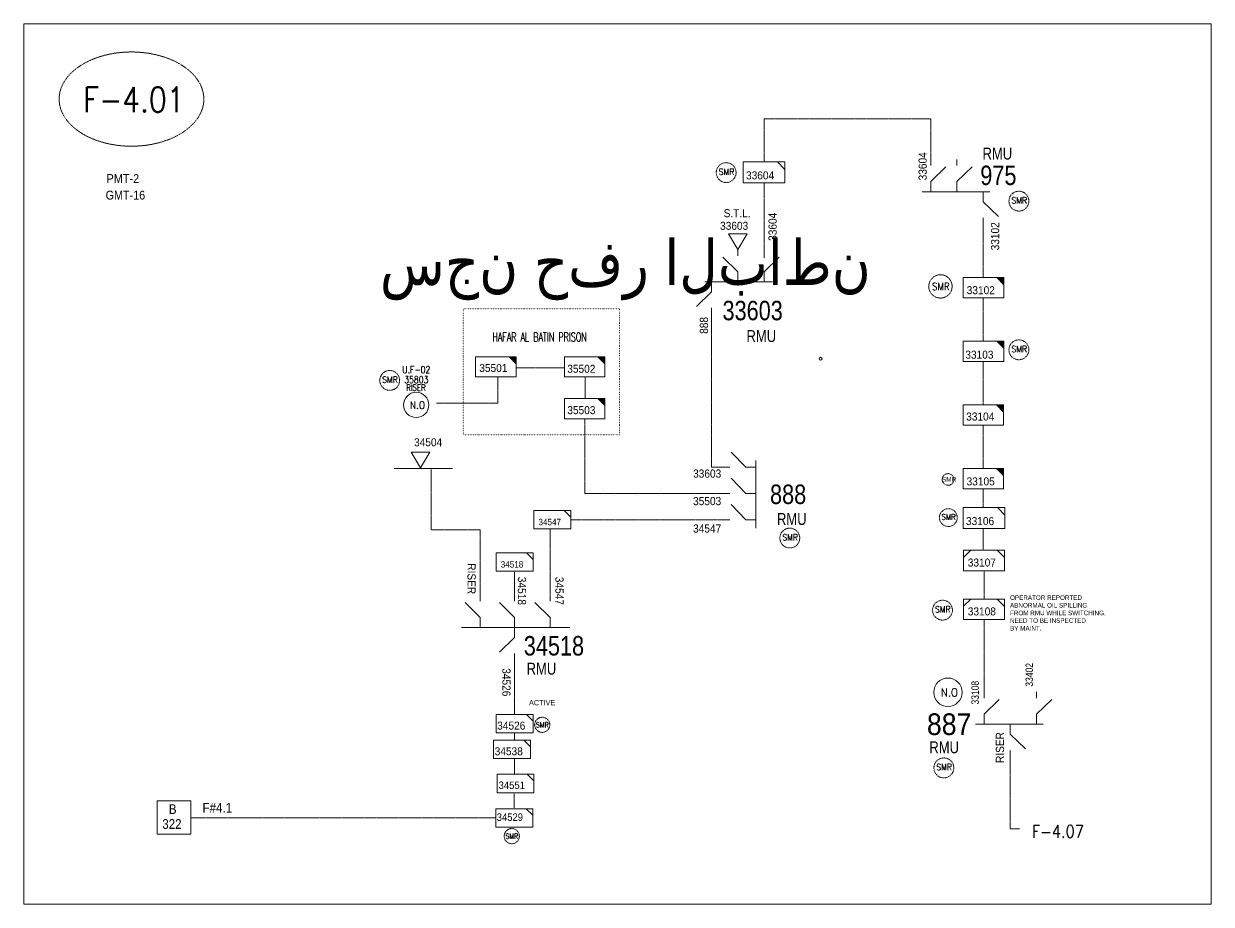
# Model space of a CAD drawing. Header units: metres. Extents: x 65984 to 144644, y -19036 to 23726.
# Drawn here: x 108227 to 109997, y 14888 to 16201 of the extents above; entities that cross this region are included whole.
import ezdxf
from ezdxf.enums import TextEntityAlignment as Align

# ---------------------------------------------------------------- set-up
doc = ezdxf.new("R2010")
doc.units = ezdxf.units.M
doc.header["$MEASUREMENT"] = 0
for name, pattern in [('DGN Style 1', [0.6, 0, -0.6]), ('DGN Style 3', [0.013877, 0, -0.013877]), ('DGN Style 4', [1.6, 0.8, -0.4, 0, -0.4])]:
    doc.linetypes.add(name, pattern=pattern)
doc.layers.get('0').update_dxf_attribs({"color": 95, "lineweight": 40})
for name, color, linetype, lineweight in [('d_eos', 111, 'Continuous', 40), ('d_eos no', 121, 'Continuous', 40), ('d_oh branch', 94, 'Continuous', 40), ('d_switch', 95, 'Continuous', 40), ('d_tf', 1, 'Continuous', 40), ('d_tf no', 6, 'Continuous', 40), ('d_ug cable', 95, 'Continuous', 40), ('d_unit sub', 7, 'Continuous', 40), ('d_village name', 7, 'Continuous', 40), ('EARTH FAULT INDICATOR', 95, 'Continuous', 40), ('fedr no', 95, 'Continuous', 40), ('GRID STATION  04', 7, 'Continuous', 40), ('O H MAIN FEEDER', 4, 'Continuous', 100), ('SW N O', 114, 'Continuous', 30)]:
    doc.layers.add(name, color=color, linetype=linetype, lineweight=lineweight)
doc.styles.add('NASKHF', font='naskhf.shx', dxfattribs={"height": 8})
doc.styles.add('Style-Arial', font='arial.ttf')
doc.styles.add('Style-ENGINEERING', font='ENGINEERING.shx')
doc.styles.add('Style-msdefault', font='msdefault.shx')
doc.styles.add('Style-simplex', font='simplex.shx')
doc.styles.add('Style-STANDARD', font='STANDARD.shx')

# ---------------------------------------------------------------- blocks, each defined once
blk = doc.blocks.new('SS')
at = {"color": 0, "linetype": 'ByBlock', "lineweight": -2, "flags": 128}
blk.add_lwpolyline([(6.95, 4.25), (10.45, 4.25), (10.45, 0.75)], close=True, dxfattribs=at)
at = {"color": 0, "linetype": 'ByBlock', "lineweight": -2, "extrusion": (0, 0, -1)}
blk.add_solid([(-6.95, 4.25), (-10.45, 4.25), (-10.45, 0.75)], dxfattribs=at)
at = {"color": 0, "linetype": 'ByBlock', "lineweight": -2}
blk.add_3dface([(-9.55, 4.25), (10.45, 4.25), (10.45, -5.75), (-9.55, -5.75)], dxfattribs=at)
blk = doc.blocks.new('TF_8')
at = {"color": 0, "linetype": 'ByBlock', "lineweight": -2}
blk.add_line((6.3, 4.95), (9.9, 1.35), dxfattribs=at)
blk.add_3dface([(-10.1, 4.95), (9.9, 4.95), (9.9, -5.05), (-10.1, -5.05)], dxfattribs=at)
blk = doc.blocks.new('*U3002')
at = {"layer": 'd_unit sub', "color": 3, "linetype": 'Continuous', "lineweight": 13, "flags": 128}
blk.add_lwpolyline([(20, 10), (20, 2.8), (12.8, 10)], close=True, dxfattribs=at)
at = {"layer": 'd_unit sub', "color": 3, "linetype": 'Continuous', "lineweight": 13, "xscale": 2, "yscale": 2}
blk.add_blockref('TF_8', (0.2, 0.1), dxfattribs=at)
blk = doc.blocks.new('*U3003')
at = {"layer": 'd_unit sub', "color": 2, "linetype": 'Continuous', "lineweight": 13, "flags": 128}
blk.add_lwpolyline([(20, 10), (20, 2.8), (12.8, 10)], close=True, dxfattribs=at)
at = {"layer": 'd_unit sub', "color": 2, "linetype": 'Continuous', "lineweight": 13, "xscale": 2, "yscale": 2}
blk.add_blockref('TF_8', (0.2, 0.1), dxfattribs=at)
blk = doc.blocks.new('*U3004')
at = {"layer": 'd_unit sub', "color": 2, "linetype": 'Continuous', "lineweight": 13, "flags": 128}
blk.add_lwpolyline([(20, 10), (20, 2.8), (12.8, 10)], close=True, dxfattribs=at)
at = {"layer": 'd_unit sub', "color": 2, "linetype": 'Continuous', "lineweight": 13, "xscale": 2, "yscale": 2}
blk.add_blockref('TF_8', (0.2, 0.1), dxfattribs=at)
blk = doc.blocks.new('TRA1_1160')
at = {"layer": 'd_tf', "color": 3, "linetype": 'Continuous', "lineweight": 13, "ltscale": 0.001376, "extrusion": (0, 0, -1), "flags": 128}
blk.add_lwpolyline([(-10.1, -17), (-0.1, 0), (9.9, -17)], close=True, dxfattribs=at)
blk = doc.blocks.new('TRA1_1159')
at = {"layer": 'd_tf', "color": 3, "linetype": 'Continuous', "lineweight": 13, "ltscale": 0.001376, "xscale": 1.000046566207833, "yscale": 1.000046566207833, "zscale": 1.000046566207833, "rotation": 180}
blk.add_blockref('TRA1_1160', (0, 0), dxfattribs=at)
blk = doc.blocks.new('TRA1_1162')
at = {"layer": 'd_tf', "color": 3, "linetype": 'Continuous', "lineweight": 13, "ltscale": 0.001376, "flags": 128}
blk.add_lwpolyline([(10, -17), (0, 0), (-10, -17)], close=True, dxfattribs=at)
blk = doc.blocks.new('TRA1_1161')
at = {"layer": 'd_tf', "color": 3, "linetype": 'Continuous', "lineweight": 13, "ltscale": 0.001376, "xscale": 1.000046566088346, "yscale": 1.000046566088346, "zscale": 1.000046566088346, "rotation": 180.0000042736749}
blk.add_blockref('TRA1_1162', (0, 0), dxfattribs=at)
blk = doc.blocks.new('*U2543')
at = {"layer": 'd_unit sub', "color": 2, "linetype": 'Continuous', "lineweight": 13, "flags": 128}
for points in [[(-9.48, 1.38), (-6.07, 4.73), (-9.48, 4.73)], [(9.49, 1.32), (6.02, 4.73), (9.5, 4.73)]]:
    blk.add_lwpolyline(points, close=True, dxfattribs=at)
at = {"layer": 'd_unit sub', "color": 2, "linetype": 'Continuous', "lineweight": 13, "xscale": 0.94866334575076, "yscale": 0.94866334575076, "zscale": 0.4267622666565712, "rotation": 359.9999999999999}
blk.add_blockref('TF_8', (0.1, 0.04), dxfattribs=at)
blk = doc.blocks.new('*U3009')
at = {"layer": 'd_unit sub', "color": 3, "linetype": 'Continuous', "lineweight": 13, "flags": 128}
for points in [[(-9.48, 1.38), (-6.07, 4.73), (-9.48, 4.73)], [(9.49, 1.32), (6.02, 4.73), (9.5, 4.73)]]:
    blk.add_lwpolyline(points, close=True, dxfattribs=at)
at = {"layer": 'd_unit sub', "color": 3, "linetype": 'Continuous', "lineweight": 13, "xscale": 0.9486633457507602, "yscale": 0.9486633457507602, "zscale": 0.4267622666565714, "rotation": 359.9999999999999}
blk.add_blockref('TF_8', (0.1, 0.04), dxfattribs=at)
blk = doc.blocks.new('*U3815')
at = {"layer": 'd_unit sub', "color": 3, "linetype": 'Continuous', "lineweight": 13, "flags": 128}
blk.add_lwpolyline([(20, 10), (20, 2.8), (12.8, 10)], close=True, dxfattribs=at)
at = {"layer": 'd_unit sub', "color": 3, "linetype": 'Continuous', "lineweight": 13, "xscale": 2, "yscale": 2, "zscale": 0.90478123256955}
blk.add_blockref('TF_8', (0.2, 0.1), dxfattribs=at)
blk = doc.blocks.new('*U1430')
at = {"layer": 'SW N O', "color": 3, "lineweight": 13}
blk.add_circle((0, 0), 16.8, dxfattribs=at)
at = {"layer": 'SW N O', "color": 3, "lineweight": 13, "style": 'Style-STANDARD'}
blk.add_text('N.O', height=9.6, dxfattribs=at).set_placement((1.7, -0.2), align=Align.MIDDLE_CENTER)

msp = doc.modelspace()

# ---------------------------------------------------------------- linework, layer by layer
at = {"layer": 'd_eos', "color": 2, "linetype": 'Continuous', "lineweight": 13, "ltscale": 2.058563}
for p, q in [((109579.1, 15989.6), (109579.1, 15998.7)), ((109618.2, 15989.6), (109618.2, 15998.7)), ((109579.1, 15965.6), (109601.7, 15987.5)), ((109618.2, 15965.6), (109640.8, 15987.5)), ((109579.1, 15950.6), (109579.1, 15965.6)), ((109618.2, 15950.6), (109618.2, 15965.6)), ((109667.3, 15950.6), (109566.6, 15950.6)), ((109657.4, 15950.6), (109657.4, 15935.6)), ((109657.4, 15935.6), (109680, 15913.7)), ((109303.5, 15539.7), (109281.6, 15562.3)), ((109318.5, 15549.6), (109318.5, 15448.9)), ((109279.5, 15539.8), (109270.4, 15539.8)), ((109318.5, 15539.7), (109303.5, 15539.7)), ((109303.5, 15500.6), (109281.6, 15523.2)), ((109279.5, 15500.6), (109270.4, 15500.6)), ((109318.5, 15500.6), (109303.5, 15500.6)), ((109303.5, 15461.4), (109281.6, 15484)), ((109279.5, 15461.4), (109270.4, 15461.4)), ((109318.5, 15461.4), (109303.5, 15461.4)), ((109658.6, 15195.5), (109658.6, 15204.7)), ((109737, 15195.5), (109737, 15204.6)), ((109658.6, 15171.5), (109681.2, 15193.5)), ((109737, 15171.5), (109759.5, 15193.4)), ((109658.6, 15156.5), (109658.6, 15171.5)), ((109737, 15156.5), (109737, 15171.5)), ((109746.8, 15156.5), (109646.1, 15156.5)), ((109697.8, 15156.5), (109697.8, 15141.6)), ((109697.8, 15141.6), (109720.4, 15119.6)), ((109697.8, 15117.5), (109697.8, 15108.4))]:
    msp.add_line(p, q, dxfattribs=at)
at = {"layer": 'd_eos', "color": 7, "linetype": 'Continuous', "lineweight": 13, "ltscale": 2.058563}
for p, q in [((109657.4, 15911.6), (109657.4, 15902.5)), ((109291.5, 15831.1), (109268.9, 15853.1)), ((109291.5, 15855.1), (109291.5, 15864.3)), ((109330.6, 15855.2), (109330.6, 15864.3)), ((109330.6, 15831.1), (109353.2, 15853.1)), ((109242.4, 15816.2), (109343.1, 15816.2)), ((109252.3, 15816.2), (109252.3, 15801.2)), ((109291.5, 15816.1), (109291.5, 15831.1)), ((109330.6, 15816.2), (109330.6, 15831.1)), ((109252.3, 15801.2), (109229.7, 15779.3)), ((109252.3, 15777.2), (109252.3, 15768.1)), ((108907.4, 15315.9), (108884.8, 15337.8)), ((108907.4, 15339.9), (108907.4, 15349)), ((108958.5, 15315.9), (108935.9, 15337.8)), ((108958.5, 15339.9), (108958.5, 15349)), ((109011.6, 15315.9), (108989, 15337.8)), ((109011.6, 15339.9), (109011.6, 15349)), ((109041.1, 15300.9), (108879.2, 15300.9)), ((108907.4, 15300.9), (108907.4, 15315.9)), ((108958.5, 15300.9), (108958.5, 15315.9)), ((108958.5, 15300.9), (108958.5, 15285.9)), ((109011.6, 15300.9), (109011.6, 15315.9)), ((108958.5, 15285.9), (108935.9, 15264)), ((108958.5, 15261.9), (108958.5, 15252.8))]:
    msp.add_line(p, q, dxfattribs=at)
at = {"layer": 'd_oh branch', "color": 3, "linetype": 'Continuous', "lineweight": 13}
msp.add_line((108778.8, 15537.8), (108865.9, 15537.8), dxfattribs=at)
at = {"layer": 'd_ug cable', "color": 3, "linetype": 'DGN Style 3', "lineweight": 13}
for p, q in [((109657.4, 15823.4), (109657.4, 15902.5)), ((109657.4, 15727.8), (109657.4, 15792.3)), ((109657.4, 15632.6), (109657.4, 15697.5)), ((108960.8, 15688), (109033, 15688)), ((109064, 15642.2), (109064, 15674.3)), ((108842.3, 15635.2), (108933.4, 15635.2)), ((109657.4, 15537.8), (109657.4, 15602.3)), ((109657.4, 15479.6), (109657.4, 15507.6)), ((109011.6, 15349), (109011.6, 15447.7)), ((109657.4, 15416), (109657.4, 15448.5)), ((108958.5, 15349), (108958.5, 15384.6)), ((109658.6, 15343.2), (109658.6, 15385.4)), ((108958.5, 15143.6), (108958.5, 15132.8)), ((108958.5, 15105.3), (108958.5, 15081.8)), ((108958.1, 15052.9), (108958.1, 15031.7))]:
    msp.add_line(p, q, dxfattribs=at)
at = {"layer": 'd_ug cable', "color": 251, "linetype": 'DGN Style 3', "lineweight": 13}
msp.add_line((108933.4, 15674), (108933.4, 15635.2), dxfattribs=at)
at = {"layer": 'd_ug cable', "color": 3, "linetype": 'DGN Style 3', "lineweight": 13, "flags": 128}
for points in [[(109579.1, 15994.8), (109579.1, 16059.3), (109330.6, 16059.3), (109330.6, 15995)], [(109330.6, 15963.9), (109330.6, 15851.5)], [(109252.3, 15768.1), (109252.3, 15539.8), (109270.4, 15539.8)], [(109270.4, 15500.6), (109063.2, 15500.6), (109063.2, 15612)], [(108834.4, 15537.8), (108834.4, 15446.3), (108907.4, 15446.3), (108907.4, 15349)], [(109042.3, 15461.4), (109270.4, 15461.4)], [(109658.6, 15204.7), (109658.6, 15312.6)], [(108958.5, 15252.8), (108958.5, 15171.1)], [(108930.7, 15016.8), (108930.7, 15016.8), (108475.7, 15016.8)]]:
    msp.add_lwpolyline(points, dxfattribs=at)
at = {"layer": 'd_ug cable', "color": 194, "linetype": 'DGN Style 3', "lineweight": 13, "flags": 128}
msp.add_lwpolyline([(109711.9, 15000.3), (109697.8, 15000.3), (109697.8, 15108.4)], dxfattribs=at)
at = {"layer": 'd_ug cable', "color": 2, "linetype": 'DGN Style 4', "lineweight": 13}
for centre, radius in [((109274.1, 15979.1), 14.8), ((109710.6, 15936.5), 14.8), ((109710.6, 15714.8), 14.8), ((108772.3, 15669.2), 14.8), ((109605.4, 15464.6), 13.3), ((109369, 15434.1), 14.8), ((109596.7, 15326.6), 14.8), ((108999.8, 15155.6), 11.3), ((109598.7, 15091.4), 14.8), ((108954.4, 14989.6), 11.3)]:
    msp.add_circle(centre, radius, dxfattribs=at)
at = {"layer": 'd_ug cable', "color": 2, "linetype": 'DGN Style 3', "lineweight": 13}
for centre, radius in [((109593.6, 15809.4), 17.4), ((109605, 15521.5), 8.7)]:
    msp.add_circle(centre, radius, dxfattribs=at)
at = {"layer": 'EARTH FAULT INDICATOR', "color": 2, "linetype": 'DGN Style 1', "lineweight": 13, "flags": 128}
msp.add_lwpolyline([(108881.7, 15587.9), (108881.7, 15776.1), (109114.9, 15776.1), (109114.9, 15587.9)], close=True, dxfattribs=at)
at = {"layer": 'fedr no', "color": 82, "linetype": 'DGN Style 3', "lineweight": 13, "true_color": 0x1dc70e}
msp.add_ellipse((108387.3, 16088.7), major_axis=(107.9, 0), ratio=0.651175, dxfattribs=at)
at = {"layer": 'GRID STATION  04', "color": 234, "linetype": 'Continuous', "lineweight": 13, "ltscale": 1.702644, "flags": 128}
msp.add_lwpolyline([(108425.8, 14992.5), (108425.8, 15042.5), (108475.7, 15042.5), (108475.7, 14992.5)], close=True, dxfattribs=at)
at = {"layer": 'O H MAIN FEEDER', "color": 140, "lineweight": 13, "ltscale": 0.861012, "flags": 128}
msp.add_lwpolyline([(109997.4, 16201), (108226.6, 16201), (108226.6, 14888.1), (109997.4, 14888.1)], close=True, dxfattribs=at)
at = {"layer": 'O H MAIN FEEDER', "color": 251, "lineweight": 13, "ltscale": 1.606856}
msp.add_circle((109414.9, 15701.5), 2.2, dxfattribs=at)

# ---------------------------------------------------------------- block references
at = {"layer": 'd_tf', "color": 3, "linetype": 'Continuous', "lineweight": 13, "ltscale": 0.001376, "xscale": 1.376251489778778, "yscale": 1.376251489778778, "zscale": 1.376251489778778, "rotation": 359.9082192556203}
msp.add_blockref('TRA1_1161', (109291.5, 15864.3), dxfattribs=at)
at = {"layer": 'd_tf', "color": 3, "linetype": 'Continuous', "lineweight": 13, "ltscale": 0.001376, "extrusion": (0, 0, -1), "xscale": 1.376249724043475, "yscale": 1.376249724043475, "zscale": 1.376249724043475}
msp.add_blockref('TRA1_1159', (-108818.2, 15538.9), dxfattribs=at)
at = {"layer": 'd_unit sub', "color": 2, "linetype": 'Continuous', "lineweight": 13}
for name, p, xscale, yscale, zscale in [('TF_8', (109330.9, 15979.6), 3.109053353474906, 3.109053353474906, 1.376249724043475), ('SS', (109656.6, 15809.6), 3.022255672795179, 3.022255672795179, 1.51112783639759), ('SS', (109656.6, 15714.9), 3.022255672795179, 3.022255672795179, 1.51112783639759), ('SS', (109656.3, 15525), 3.022255672795179, 3.022255672795179, 1.51112783639759), ('TF_8', (109658.9, 15464.2), 3.109053353474906, 3.109053353474906, 1.376249724043475), ('*U2543', (109658.6, 15327.9), 3.224862719999999, 3.224862719999999, 3.224862719999999), ('*U3003', (108958.5, 15157.4), 1.376249724043475, 1.376249724043475, 1.376249724043475), ('*U3004', (108958.3, 15016.8), 1.376249724043475, 1.376249724043475, 1.376249724043475)]:
    msp.add_blockref(name, p, dxfattribs=dict(at, xscale=xscale, yscale=yscale, zscale=zscale))
at = {"layer": 'd_unit sub', "color": 3, "linetype": 'Continuous', "lineweight": 13}
for name, p, xscale, yscale, zscale in [('SS', (108929.3, 15691.7), 3.022255672795179, 3.022255672795179, 1.51112783639759), ('SS', (109061.8, 15691.7), 3.022255672795179, 3.022255672795179, 1.51112783639759), ('SS', (109061.8, 15629.4), 3.022255672795179, 3.022255672795179, 1.51112783639759), ('SS', (109656.3, 15619.7), 3.022255672795179, 3.022255672795179, 1.51112783639759), ('*U3002', (109014.8, 15461.4), 1.376249724043475, 1.376249724043475, 1.376249724043475), ('*U3002', (108958.5, 15398.3), 1.376249724043475, 1.376249724043475, 1.376249724043475), ('*U3009', (109658.6, 15400.8), 3.224862719999999, 3.224862719999999, 3.224862719999999), ('*U3002', (108954.8, 15119), 1.376249724043475, 1.376249724043475, 1.376249724043475), ('*U3815', (108959.8, 15068.1), 1.368977059925826, 1.368977059925826, 1.368977059925826)]:
    msp.add_blockref(name, p, dxfattribs=dict(at, xscale=xscale, yscale=yscale, zscale=zscale))
at = {"layer": 'SW N O', "color": 3, "lineweight": 13}
for p, xscale, yscale, zscale in [((108811.9, 15632.6), 1.12153912604528, 1.12153912604528, 1.12153912604528), ((109604.8, 15204.2), 1.261596843422864, 1.261596843422864, 1.261596843422864)]:
    msp.add_blockref('*U1430', p, dxfattribs=dict(at, xscale=xscale, yscale=yscale, zscale=zscale))

# ---------------------------------------------------------------- texts
at = {"layer": 'd_eos no', "color": 2, "linetype": 'Continuous', "lineweight": 13}
for s, height, style, width, p in [('RMU', 17.74, 'Style-msdefault', 0.818182, (109656.4, 16016.3)), ('975', 29.02, 'Style-msdefault', 0.833333, (109653, 15989.5)), ('سجن حفر الباطن', 68.31, 'Style-Arial', 0.88, (108757.8, 15879.9)), ('سجن حفر الباطن', 68.31, 'Style-Arial', 0.88, (108757.8, 15879.9)), ('888', 29.02, 'Style-msdefault', 0.833333, (109339.5, 15513.9)), ('RMU', 17.74, 'Style-msdefault', 0.818182, (109349.8, 15471.4))]:
    msp.add_text(s, height=height, dxfattribs=dict(at, style=style, width=width)).set_placement(p, align=Align.TOP_LEFT)
at = {"layer": 'd_eos no', "color": 7, "linetype": 'Continuous', "lineweight": 13}
for s, height, style, width, p in [('PMT-2', 13.18, 'Style-Arial', 0.88, (108350.1, 15976.8)), ('33603', 29.02, 'Style-msdefault', 0.833333, (109268.6, 15787.9)), ('RMU', 17.74, 'Style-msdefault', 0.818182, (109304.4, 15744.2)), ('34518', 29.02, 'Style-msdefault', 0.833333, (108972.3, 15288)), ('RMU', 17.74, 'Style-msdefault', 0.818182, (108976.5, 15248.2))]:
    msp.add_text(s, height=height, dxfattribs=dict(at, style=style, width=width)).set_placement(p, align=Align.TOP_LEFT)
at = {"layer": 'd_eos no', "color": 2, "linetype": 'Continuous', "lineweight": 13}
for s, height, style, width, p in [('887', 32.25, 'Style-Arial', 0.88, (109573.5, 15140.4)), ('RMU', 17.74, 'Style-msdefault', 0.818182, (109577.1, 15113.3))]:
    msp.add_text(s, height=height, dxfattribs=dict(at, style=style, width=width)).set_placement(p)
at = {"layer": 'd_eos no', "color": 7, "linetype": 'Continuous', "lineweight": 13, "insert": (108348.7, 15952), "char_height": 13.088, "attachment_point": 1, "style": 'NASKHF'}
msp.add_mtext('\\fArial|b0|i0|c178178|p39;\\H1x;\\W0.88;GMT-16\\P', dxfattribs=at)
at = {"layer": 'd_switch', "color": 7, "linetype": 'Continuous', "lineweight": 13, "style": 'Style-ENGINEERING', "width": 0.921053}
msp.add_text('33604', height=12.25, rotation=90.0075, dxfattribs=at).set_placement((109573.2, 15967.5))
for s, p in [('33604', (109337.2, 15919.2)), ('888', (109234.8, 15763.8))]:
    msp.add_text(s, height=12.25, rotation=90, dxfattribs=at).set_placement(p, align=Align.TOP_RIGHT)
msp.add_text('33102', height=12.25, rotation=90, dxfattribs=at).set_placement((109681.2, 15905.1), align=Align.RIGHT)
for s, p in [('33603', (109266.7, 15536.4)), ('35503', (109266.7, 15495.4)), ('34547', (109266.7, 15454.5))]:
    msp.add_text(s, height=12.25, dxfattribs=at).set_placement(p, align=Align.TOP_RIGHT)
for s, p in [('RISER', (108900.6, 15396.5)), ('34518', (108975.7, 15376.3)), ('34547', (109031.6, 15376.3)), ('34526', (108952.5, 15240))]:
    msp.add_text(s, height=12.25, rotation=270, dxfattribs=at).set_placement(p, align=Align.TOP_LEFT)
at = {"layer": 'd_switch', "color": 2, "linetype": 'Continuous', "lineweight": 13, "style": 'Style-ENGINEERING', "width": 0.857143}
for s, p in [('33402', (109720.5, 15212.6)), ('33108', (109639.8, 15185.9))]:
    msp.add_text(s, height=11.06, rotation=90, dxfattribs=at).set_placement(p, align=Align.TOP_LEFT)
at = {"layer": 'd_switch', "color": 2, "linetype": 'Continuous', "lineweight": 13, "style": 'Style-ENGINEERING', "width": 0.921053}
msp.add_text('RISER', height=12.25, rotation=89.9925, dxfattribs=at).set_placement((109676.2, 15144.8), align=Align.TOP_RIGHT)
at = {"layer": 'd_switch', "color": 2, "linetype": 'Continuous', "lineweight": 13, "insert": (109697.4, 15348.7), "char_height": 6.843, "attachment_point": 1, "style": 'NASKHF'}
msp.add_mtext('\\FENGINEERING;\\H1x;\\W0.857143;OPERATOR REPORTED \\PABNORMAL OIL SPILLING \\PFROM RMU WHILE SWITCHING.\\PNEED TO BE INSPECTED\\PBY MAINT.', dxfattribs=at)
at = {"layer": 'd_tf no', "color": 1, "linetype": 'Continuous', "lineweight": 13, "ltscale": 1.460156, "style": 'Style-simplex', "width": 0.909091}
for p in [(109274.6, 15980.3), (109711.1, 15937.7), (109711.1, 15716), (108772.8, 15670.4), (109369.5, 15435.3), (109597.2, 15327.8), (109599.2, 15092.6)]:
    msp.add_text('SMR', height=9.23, dxfattribs=at).set_placement(p, align=Align.MIDDLE_CENTER)
at = {"layer": 'd_tf no', "color": 2, "linetype": 'Continuous', "lineweight": 13, "style": 'Style-msdefault', "width": 0.945946}
for s, p in [('33604', (109303.7, 15980.9)), ('33102', (109632.8, 15809.7)), ('33103', (109630.7, 15713.5)), ('33105', (109632.6, 15524.6)), ('33106', (109631.7, 15465.4)), ('33108', (109634.4, 15330.7)), ('34526', (108932.6, 15160.4))]:
    msp.add_text(s, height=11.93, dxfattribs=at).set_placement(p, align=Align.TOP_LEFT)
at = {"layer": 'd_tf no', "color": 3, "linetype": 'Continuous', "lineweight": 13, "style": 'Style-msdefault', "width": 0.945946}
for s, height, p in [('S.T.L.', 11.93, (109270.3, 15924.5)), ('33603', 11.93, (109265, 15905.7)), ('35501', 11.93, (108905.9, 15693.7)), ('35502', 11.93, (109037.1, 15692.5)), ('35503', 11.93, (109037.2, 15630.8)), ('33104', 11.93, (109632, 15621.3)), ('34547', 9.56, (108994.2, 15462.8)), ('34518', 9.56, (108937.9, 15399.7)), ('33107', 11.93, (109634.4, 15403.6)), ('34538', 11.93, (108928.9, 15122.1)), ('34551', 11.19, (108934.7, 15071.1))]:
    msp.add_text(s, height=height, dxfattribs=at).set_placement(p, align=Align.TOP_LEFT)
msp.add_text('34504', height=11.93, dxfattribs=at).set_placement((108850.6, 15582.9), align=Align.TOP_RIGHT)
at = {"layer": 'd_tf no', "color": 1, "linetype": 'Continuous', "lineweight": 40, "style": 'Style-msdefault', "width": 0.945946}
msp.add_text('SMR', height=7.13, dxfattribs=at).set_placement((109595.7, 15525.2), align=Align.TOP_LEFT)
at = {"layer": 'd_tf no', "color": 1, "linetype": 'Continuous', "lineweight": 13, "ltscale": 1.314141, "style": 'Style-simplex', "width": 0.909091}
msp.add_text('SMR', height=8.31, dxfattribs=at).set_placement((109605.8, 15465.6), align=Align.MIDDLE_CENTER)
at = {"layer": 'd_tf no', "color": 1, "linetype": 'Continuous', "lineweight": 13, "ltscale": 1.254941, "style": 'Style-simplex', "width": 0.909091}
for p in [(108999.9, 15155.6), (108954.5, 14989.6)]:
    msp.add_text('SMR', height=7.5, dxfattribs=at).set_placement(p, align=Align.MIDDLE_CENTER)
at = {"layer": 'd_tf no', "color": 121, "linetype": 'Continuous', "lineweight": 13, "style": 'Style-msdefault', "width": 0.945946}
msp.add_text('34529', height=11.14, dxfattribs=at).set_placement((108931.9, 15023.5), align=Align.TOP_LEFT)
at = {"layer": 'd_tf no', "color": 1, "linetype": 'Continuous', "lineweight": 40, "ltscale": 0.9, "insert": (109594.2, 15809.2), "char_height": 11.363, "attachment_point": 5, "line_spacing_factor": 1.2, "style": 'Style-STANDARD'}
msp.add_mtext('\\H1x;\\W0.909091;SMR\\P', dxfattribs=at)
at = {"layer": 'd_tf no', "color": 121, "linetype": 'Continuous', "lineweight": 13, "insert": (108980.1, 15192.5), "char_height": 7.871, "attachment_point": 1, "style": 'NASKHF'}
msp.add_mtext('\\Fmsdefault;\\H1x;\\W0.945946;ACTIVE\\P', dxfattribs=at)
at = {"layer": 'd_village name', "color": 7, "linetype": 'Continuous', "lineweight": 13, "style": 'Style-STANDARD', "width": 0.718866}
msp.add_text('HAFAR AL BATIN PRISON', height=13.236, dxfattribs=at).set_placement((108995.8, 15733.9), align=Align.MIDDLE_CENTER)
at = {"layer": 'fedr no', "color": 6, "linetype": 'Continuous', "lineweight": 13, "style": 'Style-STANDARD', "width": 0.909091}
msp.add_text('F-4.01', height=37.33, dxfattribs=at).set_placement((108390.8, 16087.9), align=Align.MIDDLE_CENTER)
at = {"layer": 'fedr no', "color": 55, "linetype": 'Continuous', "lineweight": 13, "style": 'Style-STANDARD', "width": 0.909091}
for s, height, p in [('RISER', 9.15, (108811.5, 15658.4)), ('F-4.07', 19.14, (109768.7, 14996.6))]:
    msp.add_text(s, height=height, dxfattribs=at).set_placement(p, align=Align.MIDDLE_CENTER)
at = {"layer": 'fedr no', "color": 55, "linetype": 'Continuous', "lineweight": 13, "insert": (108812, 15685.2), "char_height": 10.167, "attachment_point": 5, "line_spacing_factor": 0.6, "style": 'Style-STANDARD'}
msp.add_mtext('\\H1x;\\W0.909091;U.F-02', dxfattribs=at)
at = {"layer": 'fedr no', "color": 2, "linetype": 'Continuous', "lineweight": 13, "insert": (108812, 15670.4), "char_height": 10.167, "attachment_point": 5, "line_spacing_factor": 0.6, "style": 'Style-STANDARD'}
msp.add_mtext('\\H1x;\\W0.909091;35803', dxfattribs=at)
at = {"layer": 'GRID STATION  04', "color": 234, "linetype": 'Continuous', "lineweight": 13, "style": 'Style-msdefault', "width": 0.888889}
for s, height, p in [('B', 14.5, (108443, 15037.2)), ('F#4.1', 14.51, (108493.2, 15039.2)), ('322', 14.51, (108433.2, 15015))]:
    msp.add_text(s, height=height, dxfattribs=at).set_placement(p, align=Align.TOP_LEFT)

doc.saveas('drawing.dxf')
